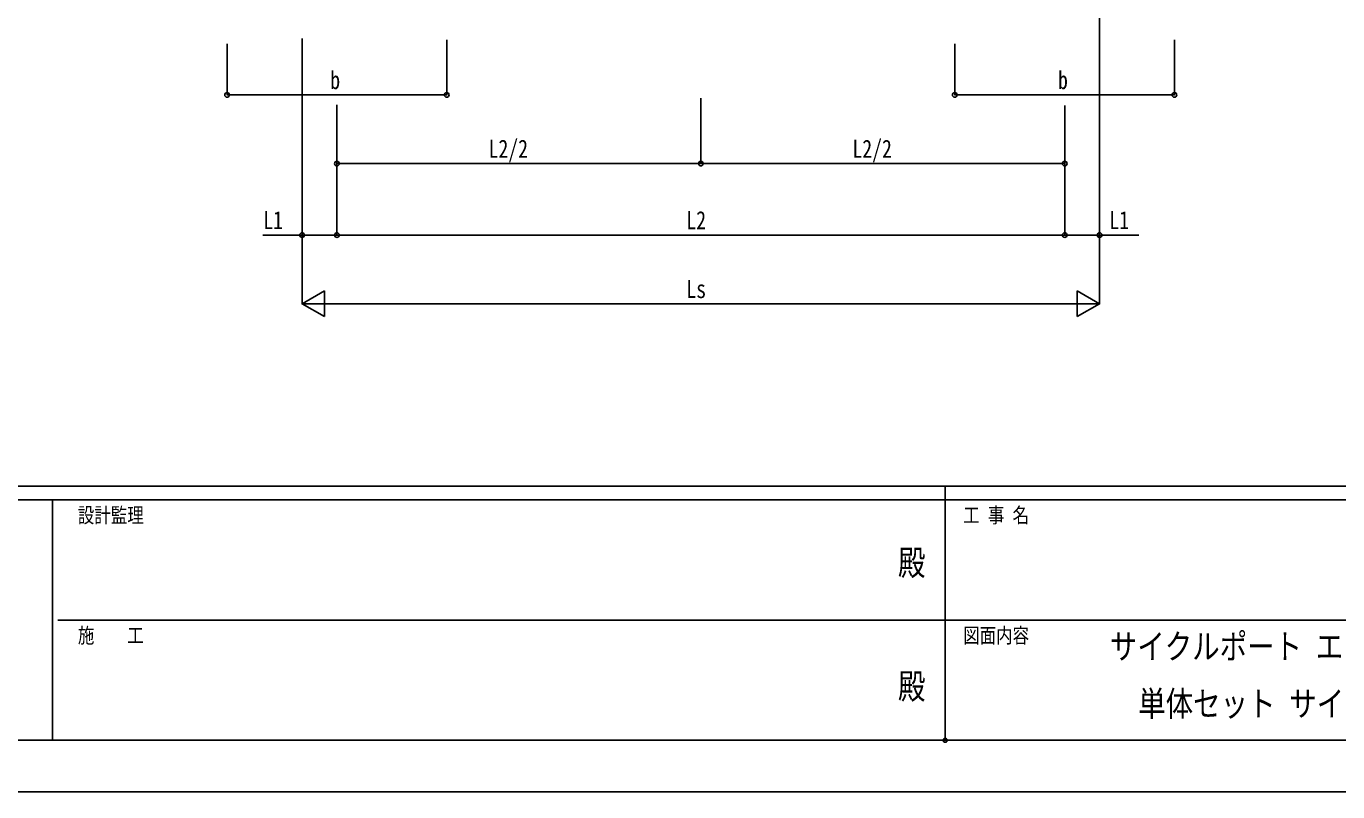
# Model space of a CAD drawing. Units: millimetres, scale not verified. Extents: x -10512 to 10512, y -7425 to 7425.
# Drawn here: x -3359 to 1417, y -7425 to -4639 of the extents above; entities that cross this region are included whole.
import ezdxf
from ezdxf.enums import TextEntityAlignment as Align

# ---------------------------------------------------------------- set-up
doc = ezdxf.new("R2010")
doc.units = ezdxf.units.MM
doc.header["$LTSCALE"] = 30
doc.header["$PDMODE"] = 32
doc.header["$PDSIZE"] = 15
for name, color, linetype in [('0-2_USER1', 3, 'Continuous'), ('0-6_YKK_D', 6, 'Continuous'), ('0-7_YKK_ZWAK', 7, 'Continuous')]:
    doc.layers.add(name, color=color, linetype=linetype)
doc.styles.add('ＭＳ ゴシック', font='')
doc.styles.get('ＭＳ ゴシック').set_extended_font_data('MS Gothic')

msp = doc.modelspace()

# ---------------------------------------------------------------- linework, layer by layer
at = {"layer": '0-6_YKK_D'}
for p, q in [((549.89, -4517.25), (549.89, -5399.91)), ((549.89, -4648.23), (549.89, -5649.91)), ((-2627.31, -4703.19), (-2627.31, -4889.91)), ((-2354.11, -4683.89), (-2354.11, -5649.91)), ((-1827.31, -4688.98), (-1827.31, -4889.91)), ((22.69, -4703.19), (22.69, -4889.91)), ((822.69, -4688.98), (822.69, -4889.91)), ((-2354.11, -4760.98), (-2354.11, -5399.91)), ((-2627.31, -4888.91), (-1827.31, -4888.91)), ((-902.11, -4901.15), (-902.11, -5139.91)), ((-902.11, -4902.15), (-902.11, -5139.91)), ((22.69, -4888.91), (822.69, -4888.91)), ((-2227.11, -4925.1), (-2227.11, -5399.91)), ((-2227.11, -4925.1), (-2227.11, -5399.91)), ((-2227.11, -4925.1), (-2227.11, -5139.91)), ((422.89, -4927.16), (422.89, -5399.91)), ((422.89, -4927.16), (422.89, -5399.91)), ((422.89, -4928.16), (422.89, -5139.91)), ((-2227.11, -5138.91), (-902.11, -5138.91)), ((422.89, -5138.91), (-902.11, -5138.91)), ((-2227.11, -5398.91), (422.89, -5398.91)), ((-2354.11, -5648.91), (-2272.92, -5602.03)), ((-2272.92, -5695.78), (-2272.92, -5602.03)), ((549.89, -5648.91), (468.7, -5602.03)), ((468.7, -5602.03), (468.7, -5695.78)), ((-2354.11, -5648.91), (-2272.92, -5695.78)), ((-2354.11, -5648.91), (-2191.73, -5648.91)), ((-2260.36, -5648.91), (456.14, -5648.91)), ((549.89, -5648.91), (387.51, -5648.91)), ((549.89, -5648.91), (468.7, -5695.78))]:
    msp.add_line(p, q, dxfattribs=at)
for points in [[(-2227.11, -5398.91), (-2354.11, -5398.91), (-2497.04, -5398.91)], [(422.89, -5398.91), (549.89, -5398.91), (692.83, -5398.91)]]:
    msp.add_lwpolyline(points, dxfattribs=at)
for centre in [(-2627.31, -4888.91), (-1827.31, -4888.91), (22.69, -4888.91), (822.69, -4888.91), (-2227.11, -5138.91), (-902.11, -5138.91), (-902.11, -5138.91), (422.89, -5138.91), (-2354.11, -5398.91), (-2227.11, -5398.91), (-2227.11, -5398.91), (422.89, -5398.91), (422.89, -5398.91), (549.89, -5398.91)]:
    msp.add_circle(centre, 8.5, dxfattribs=at)
at = {"layer": '0-7_YKK_ZWAK'}
for p, q in [((9737.55, -6312.5), (-9762.45, -6312.5)), ((-12.45, -6312.5), (-12.45, -7237.5)), ((-3262.45, -6362.5), (-9762.45, -6362.5)), ((-3262.45, -6362.5), (-3262.45, -7237.5)), ((-12.45, -6362.5), (-3262.45, -6362.5)), ((3237.55, -6362.5), (-12.45, -6362.5)), ((-3243.7, -6800), (-12.45, -6800)), ((-12.45, -6800), (3237.55, -6800)), ((-9762.45, -7237.5), (-3262.45, -7237.5)), ((-3262.45, -7237.5), (-12.45, -7237.5)), ((-12.45, -7237.5), (3237.55, -7237.5))]:
    msp.add_line(p, q, dxfattribs=at)
msp.add_lwpolyline([(-10512.5, -7425), (10512.5, -7425), (10512.5, 7425), (-10512.5, 7425)], close=True, dxfattribs=at)
msp.add_point((-12.45, -7237.5), dxfattribs=at)

# ---------------------------------------------------------------- texts
at = {"layer": '0-2_USER1', "style": 'ＭＳ ゴシック', "width": 0.8}
for s, p in [('サイクルポート エフォルテ 900タイプ', (587.3, -6969.36)), ('単体セット サイドパネル\u3000納まり図', (690.63, -7177.69))]:
    msp.add_text(s, height=91.64, dxfattribs=at).set_placement(p, align=Align.BOTTOM_LEFT)
at = {"layer": '0-6_YKK_D', "style": 'ＭＳ ゴシック', "width": 0.8}
for s, p in [('b', (-2251.31, -4887.61)), ('b', (398.69, -4887.61)), ('L2/2', (-1675.01, -5137.61)), ('L2/2', (-350.01, -5137.61)), ('L1', (-2495.37, -5397.24)), ('L2', (-954.91, -5397.61)), ('L1', (585.56, -5397.24)), ('Ls', (-954.91, -5647.91))]:
    msp.add_text(s, height=65.98, dxfattribs=at).set_placement(p, align=Align.BOTTOM_LEFT)
at = {"layer": '0-7_YKK_ZWAK', "style": 'ＭＳ ゴシック', "width": 0.8}
for s, height, p in [('設計監理', 54.99, (-3170.78, -6462.5)), ('工 事 名', 54.99, (53.17, -6462.5)), ('殿', 91.64, (-184.17, -6664.58)), ('施\u3000\u3000工', 54.99, (-3170.78, -6900)), ('図面内容', 54.99, (53.17, -6900)), ('殿', 91.64, (-184.17, -7114.58))]:
    msp.add_text(s, height=height, dxfattribs=at).set_placement(p, align=Align.BOTTOM_LEFT)

doc.saveas('drawing.dxf')
